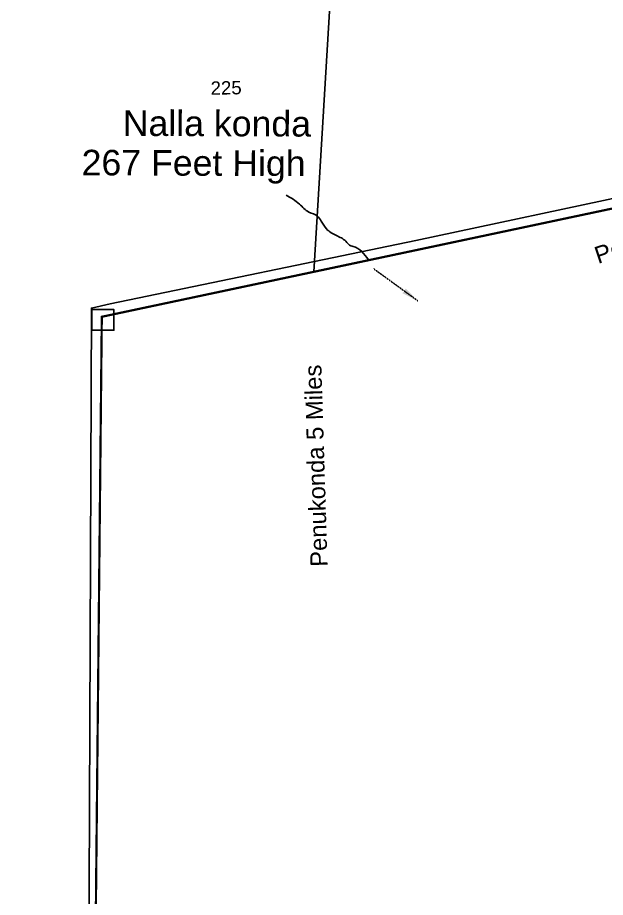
# Model space of a CAD drawing. Header units: feet. Extents: x 779776 to 786536, y 1561470 to 1570118.
# Drawn here: x 782081 to 782772, y 1563238 to 1564273 of the extents above; entities that cross this region are included whole.
import ezdxf
from ezdxf.enums import TextEntityAlignment as Align

# ---------------------------------------------------------------- set-up
doc = ezdxf.new("R2010")
doc.units = ezdxf.units.FT
doc.header["$MEASUREMENT"] = 0
doc.linetypes.add('ACAD_ISO02W100', pattern=[15, 12, -3])
doc.linetypes.add('HIDDEN2', pattern=[0.1875, 0.125, -0.0625])
for name, color, linetype in [('Hills', 23, 'Continuous'), ('PLOT NO', 7, 'Continuous'), ('ROADS', 6, 'Continuous'), ('STREAM', 4, 'Continuous'), ('TEXT', 7, 'Continuous'), ('VILLAGE STONES', 240, 'Continuous')]:
    doc.layers.add(name, color=color, linetype=linetype)
doc.layers.add('VILLAGE BOUNDRY', color=5, linetype='HIDDEN2', lineweight=100)
doc.styles.get("Standard").update_dxf_attribs({"font": 'arial.ttf'})
doc.linetypes.add('DOTS', pattern='A,1e-06,-3,["●",Standard,S=3,R=0,X=-1.25,Y=-1.25],-3', length=6.000001)
doc.linetypes.add('TRACKS', pattern='A,0.15,[130,ltypeshp.shx,S=0.25,R=0,X=0,Y=0],0.15', length=0.3)
doc.dimstyles.get("Standard").update_dxf_attribs({"dimtxt": 0.18, "dimasz": 20, "dimexe": 0.18, "dimexo": 0.0625, "dimgap": 0.09, "dimtad": 0, "dimtih": 1, "dimtoh": 1, "dimdec": 4, "dimzin": 0, "dimdsep": 46, "dimtxsty": 'Standard', "dimcen": 0.09, "dimadec": 0, "dimazin": 0, "dimtfac": 1, "dimtdec": 4, "dimtofl": 0, "dimtmove": 0, "dimatfit": 3, "dimfxl": 0, "dimtolj": 1, "dimtzin": 0, "dimarcsym": 0})

msp = doc.modelspace()

# ---------------------------------------------------------------- linework, layer by layer
at = {"layer": 'Hills'}
msp.add_lwpolyline([(781813, 1562994), (781852.4, 1562988.7), (781869.6, 1562906), (781961.6, 1562845.8), (782035.8, 1562866.1), (782055.1, 1562884.6), (782093.7, 1562984.9), (782089.1, 1563036.3), (782105, 1563031.7), (782159.2, 1563027.5), (782164.2, 1563051.6), (782167.5, 1563931.6), (782189.6, 1563936.5), (782549.2, 1564011.1), (783086.6, 1564125.6)], dxfattribs=at)
at = {"layer": 'ROADS', "color": 6, "linetype": 'DOTS', "ltscale": 3}
msp.add_lwpolyline([(782429.3, 1563974.2), (782447.9, 1564287.2), (782482.8, 1564485.4), (782501.3, 1564567.9), (782535.5, 1564668.4), (782563.2, 1564730.7), (782600.9, 1564795), (782602.5, 1564832.5), (782614.9, 1564923.4), (782618.1, 1564964.5), (782653.3, 1565067.4), (782631.9, 1565169.9), (782696.3, 1565243.6), (782740.9, 1565307.8), (782839, 1565501.1), (782864.3, 1565586.2), (782916.4, 1565672.5), (782948.8, 1565730.6), (782969.9, 1565754), (782992.7, 1565773.9), (783020.4, 1565797.9)], dxfattribs=at)
at = {"layer": 'ROADS', "color": 28, "linetype": 'TRACKS', "ltscale": 40}
msp.add_spline([(782610.5, 1568521.8), (782475.6, 1568300.3), (782367.2, 1568122.7), (782295.6, 1568009.9), (782164.4, 1567783.6), (782048.1, 1567599.1), (781998.6, 1567519.5), (781910.4, 1567398.3), (781799.9, 1567229.8), (781695.7, 1567060.7), (781591, 1566882.2), (781547.5, 1566801.1), (781488.5, 1566680), (781439.8, 1566536.9), (781387.8, 1566367.4), (781324.9, 1566151.4), (781281, 1565978.5), (781240.7, 1565765.6), (781224, 1565693.6), (781183.4, 1565568.3), (781153.4, 1565434.3), (781133.2, 1565365), (781115.6, 1565241.8), (781098.7, 1565125.5), (781081, 1565034.1), (781044.4, 1564865.4), (781024.7, 1564767.4), (780994.3, 1564611.7), (780964.7, 1564436), (780957.4, 1564364.9), (780950.8, 1564193.5), (780949, 1564074.5), (780953.8, 1564011.7), (780993.6, 1563842.4), (781018.3, 1563755.9), (781069.8, 1563586.8), (781106.7, 1563475.2), (781126.2, 1563425.8), (781144, 1563365.8), (781150.5, 1563312.7), (781159.9, 1563221.5), (781164.9, 1563142.7), (781175.5, 1563010.8), (781183.6, 1562882.3), (781191.4, 1562778), (781196.6, 1562745.1)], degree=3, dxfattribs=at)
at = {"layer": 'STREAM'}
msp.add_spline([(782396.7, 1564064.6), (782412.2, 1564053.9), (782423.4, 1564044.5), (782433.5, 1564039.7), (782437.9, 1564034), (782444.2, 1564024.6), (782455.8, 1564016.9), (782466.7, 1564010.3), (782472.9, 1564004.7), (782475.4, 1564004), (782493.7, 1563988.5)], degree=3, dxfattribs=at)
at = {"layer": 'VILLAGE BOUNDRY', "color": 5, "lineweight": -2, "ltscale": 1000, "const_width": 2.61}
msp.add_lwpolyline([(783105.9, 1564117.7), (782179.7, 1563921.3), (782170.7, 1563023.5)], dxfattribs=at)
at = {"layer": 'VILLAGE BOUNDRY', "color": 5, "linetype": 'ACAD_ISO02W100', "lineweight": -2, "ltscale": 1000, "const_width": 2.61}
msp.add_lwpolyline([(783105.9, 1564117.7), (782179.7, 1563921.3), (782170.7, 1563023.5)], dxfattribs=at)
at = {"layer": 'VILLAGE STONES'}
msp.add_lwpolyline([(782168, 1563929.8), (782194, 1563929.7), (782193.9, 1563905.4), (782167.9, 1563905.5)], close=True, dxfattribs=at)

# ---------------------------------------------------------------- texts
at = {"layer": 'PLOT NO'}
msp.add_text('225', height=15.67, rotation=0.9203, dxfattribs=at).set_placement((782326, 1564190.7), align=Align.MIDDLE_CENTER)
at = {"layer": 'TEXT'}
for s, height, rotation, p in [('Nalla konda ', 30.037, 359.7832, (782204.3, 1564134.2)), ('267 Feet High', 30.037, 359.7832, (782155.9, 1564087.8)), ('Penukonda 5 Miles', 20.025, 18.4938, (782763.6, 1563983.4)), ('Penukonda 5 Miles', 20.025, 91.7786, (782445.4, 1563627.4))]:
    msp.add_text(s, height=height, rotation=rotation, dxfattribs=at).set_placement(p)

# ---------------------------------------------------------------- leaders
at = {"layer": 'VILLAGE BOUNDRY'}
msp.add_leader([(782551.6, 1563940), (782498.9, 1563978.3)], dimstyle='Standard', override={"dimgap": 0.09, "dimtad": 0}, dxfattribs=at)

doc.saveas('drawing.dxf')
